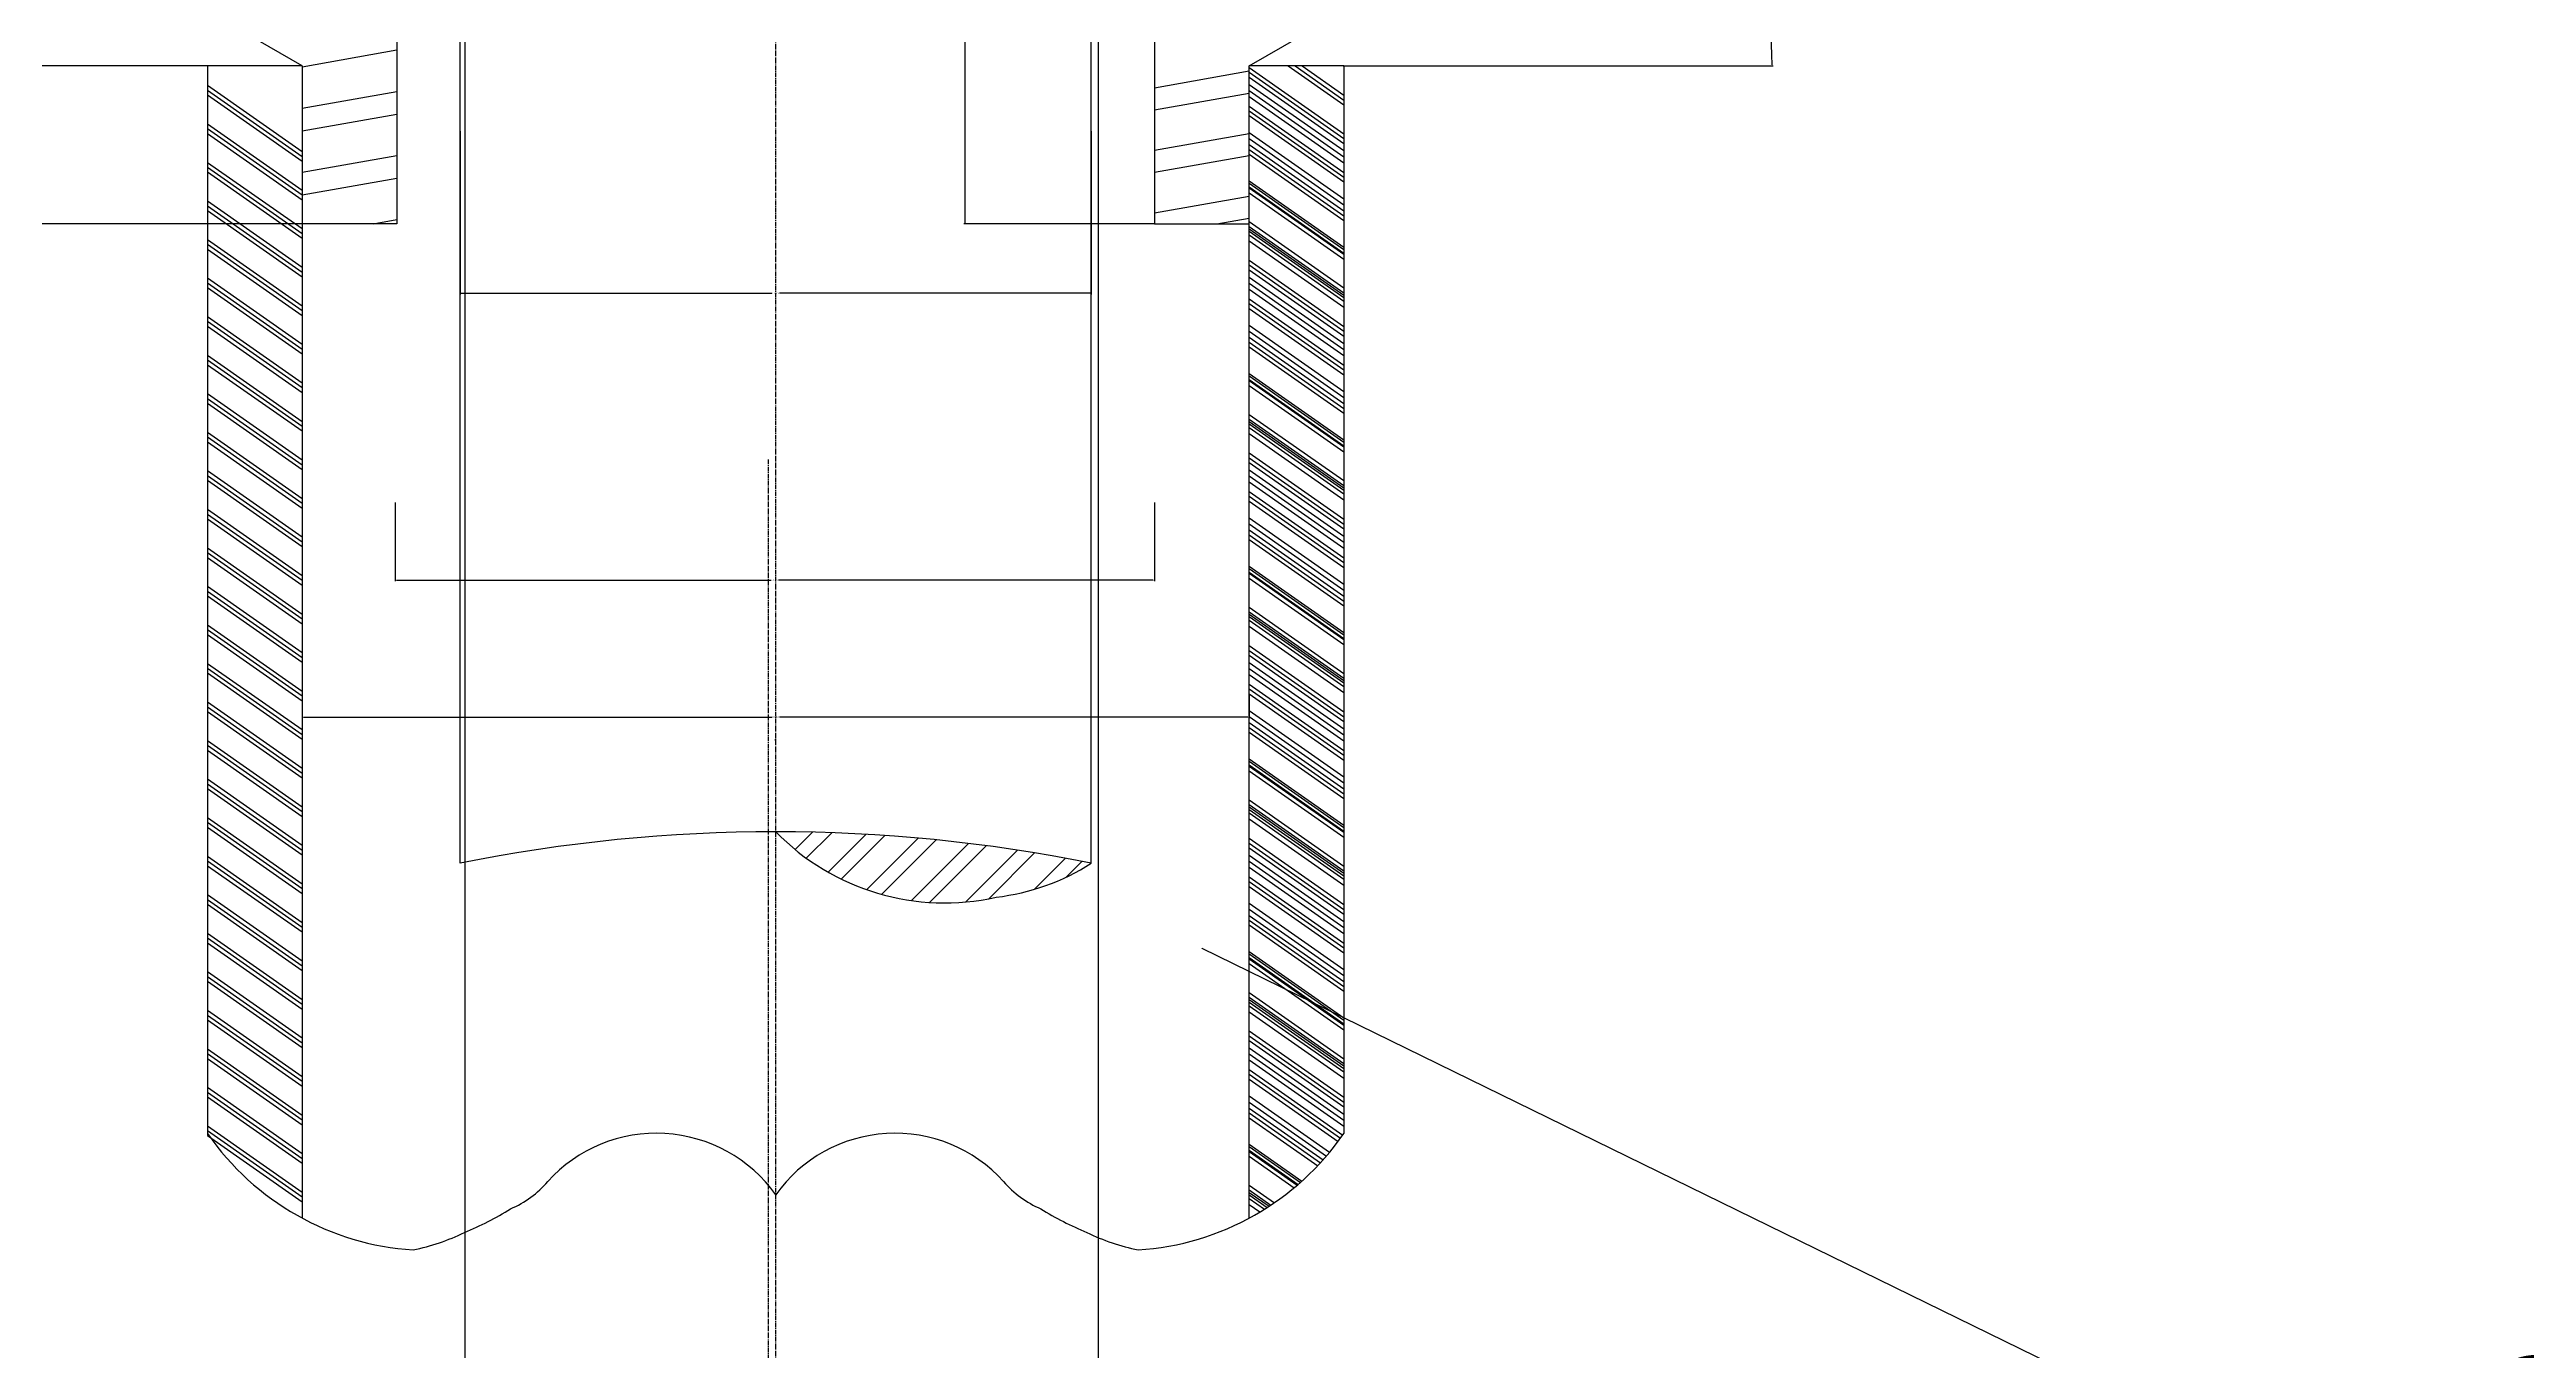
# Model space of a CAD drawing. Header units: millimetres. Extents: x 9612 to 23319, y 1863 to 14354.
# Drawn here: x 22446.5 to 22838.9, y 8542.7 to 8748.7 of the extents above; entities that cross this region are included whole.
import ezdxf

# ---------------------------------------------------------------- set-up
doc = ezdxf.new("R2010")
doc.units = ezdxf.units.MM
doc.header["$MEASUREMENT"] = 0
doc.linetypes.add('CENTER2', pattern=[1.125, 0.75, -0.125, 0.125, -0.125])
doc.styles.get("Standard").update_dxf_attribs({"font": 'arial.ttf'})
doc.dimstyles.get("Standard").update_dxf_attribs({"dimtxt": 0.18, "dimasz": 0.18, "dimexe": 0.18, "dimexo": 0.0625, "dimgap": 0.09, "dimtad": 0, "dimtih": 1, "dimtoh": 1, "dimdec": 4, "dimzin": 0, "dimdsep": 46, "dimtxsty": 'Standard', "dimcen": 0.09, "dimadec": 0, "dimazin": 0, "dimtfac": 1, "dimtdec": 4, "dimtofl": 0, "dimtmove": 0, "dimatfit": 3, "dimfxl": 1, "dimtolj": 1, "dimtzin": 0, "dimarcsym": 0})

# ---------------------------------------------------------------- blocks, each defined once
blk = doc.blocks.new('*D109')
at = {"color": 0, "linetype": 'Continuous', "lineweight": -2, "transparency": 16777216}
for p, q in [((11566.39, 8056.05), (11534.55, 8074.44)), ((11591.38, 8032.93), (11523.42, 8032.93))]:
    blk.add_line(p, q, dxfattribs=at)
for start, end in [(150.1262, 161.9343), (162.1989, 179.8755)]:
    blk.add_arc((11606.44, 8032.93), 82.84, start, end, dxfattribs=at)
at = {"color": 0, "linetype": 'Continuous', "transparency": 16777216}
for points in [[(11534.59, 8074.2), (11534.64, 8074.17), (11534.7, 8074.35)], [(11523.63, 8033.11), (11523.57, 8033.11), (11523.6, 8032.93)]]:
    blk.add_solid(points, dxfattribs=at)
at = {"layer": 'Defpoints', "color": 0, "linetype": 'Continuous', "transparency": 16777216}
for p in [(11566.44, 8056.02), (11524.86, 8047.31), (11591.44, 8032.93), (11606.44, 8032.93), (11606.44, 8032.93)]:
    blk.add_point(p, dxfattribs=at)
at = {"color": 0, "linetype": 'Continuous', "transparency": 16777216, "insert": (11527.63, 8058.43), "char_height": 0.18, "attachment_point": 5}
blk.add_mtext('\\A1;30°', dxfattribs=at)
blk = doc.blocks.new('*D110')
at = {"color": 0, "linetype": 'Continuous', "lineweight": -2, "transparency": 16777216}
for p, q in [((11796.5, 8056.05), (11828.34, 8074.44)), ((11771.51, 8032.93), (11839.47, 8032.93))]:
    blk.add_line(p, q, dxfattribs=at)
for start, end in [(18.0657, 29.8738), (0.1245, 17.8011)]:
    blk.add_arc((11756.44, 8032.93), 82.84, start, end, dxfattribs=at)
at = {"color": 0, "linetype": 'Continuous', "transparency": 16777216}
for points in [[(11828.25, 8074.17), (11828.3, 8074.2), (11828.19, 8074.35)], [(11839.31, 8033.11), (11839.25, 8033.11), (11839.29, 8032.93)]]:
    blk.add_solid(points, dxfattribs=at)
at = {"layer": 'Defpoints', "color": 0, "linetype": 'Continuous', "transparency": 16777216}
for p in [(11796.44, 8056.02), (11838.03, 8047.31), (11756.44, 8032.93), (11756.45, 8032.93), (11771.44, 8032.93)]:
    blk.add_point(p, dxfattribs=at)
at = {"color": 0, "linetype": 'Continuous', "transparency": 16777216, "insert": (11835.26, 8058.43), "char_height": 0.18, "attachment_point": 5}
blk.add_mtext('\\A1;30°', dxfattribs=at)
blk = doc.blocks.new('*D101')
at = {"color": 0, "lineweight": -2, "transparency": 16777216}
for p, q in [((11741.38, 8077.93), (11711.26, 8077.93)), ((11711.44, 8077.75), (11711.44, 8043.11)), ((11711.44, 8008.11), (11711.44, 8042.75)), ((11741.38, 8007.93), (11711.26, 8007.93))]:
    blk.add_line(p, q, dxfattribs=at)
at = {"color": 0, "transparency": 16777216}
for points in [[(11711.41, 8077.75), (11711.47, 8077.75), (11711.44, 8077.93)], [(11711.41, 8008.11), (11711.47, 8008.11), (11711.44, 8007.93)]]:
    blk.add_solid(points, dxfattribs=at)
at = {"layer": 'Defpoints', "color": 0, "transparency": 16777216}
for p in [(11741.44, 8077.93), (11711.44, 8007.93), (11741.44, 8007.93)]:
    blk.add_point(p, dxfattribs=at)
at = {"color": 0, "transparency": 16777216, "insert": (11711.44, 8042.93), "char_height": 0.18, "attachment_point": 5}
blk.add_mtext('\\A1;70.0000', dxfattribs=at)
blk = doc.blocks.new('*D102')
at = {"color": 0, "lineweight": -2, "transparency": 16777216}
for p, q in [((11631.44, 8022.61), (11631.44, 7996.76)), ((11731.44, 8022.61), (11731.44, 7996.76)), ((11631.62, 7996.94), (11680.85, 7996.94)), ((11731.26, 7996.94), (11682.04, 7996.94))]:
    blk.add_line(p, q, dxfattribs=at)
at = {"color": 0, "transparency": 16777216}
for points in [[(11631.62, 7996.97), (11631.62, 7996.91), (11631.44, 7996.94)], [(11731.26, 7996.97), (11731.26, 7996.91), (11731.44, 7996.94)]]:
    blk.add_solid(points, dxfattribs=at)
at = {"layer": 'Defpoints', "color": 0, "transparency": 16777216}
for p in [(11631.44, 8022.67), (11731.44, 8022.67), (11631.44, 7996.94)]:
    blk.add_point(p, dxfattribs=at)
at = {"color": 0, "transparency": 16777216, "insert": (11681.44, 7996.94), "char_height": 0.18, "attachment_point": 5}
blk.add_mtext('\\A1;100.0000', dxfattribs=at)
blk = doc.blocks.new('*D103')
at = {"color": 0, "lineweight": -2, "transparency": 16777216}
for p, q in [((11621.18, 7963.78), (11621.18, 7951.32)), ((11741.44, 7963.78), (11741.44, 7951.32)), ((11621.36, 7951.5), (11680.72, 7951.5)), ((11741.26, 7951.5), (11681.91, 7951.5))]:
    blk.add_line(p, q, dxfattribs=at)
at = {"color": 0, "transparency": 16777216}
for points in [[(11621.36, 7951.53), (11621.36, 7951.47), (11621.18, 7951.5)], [(11741.26, 7951.53), (11741.26, 7951.47), (11741.44, 7951.5)]]:
    blk.add_solid(points, dxfattribs=at)
at = {"layer": 'Defpoints', "color": 0, "transparency": 16777216}
for p in [(11621.18, 7963.84), (11741.44, 7963.84), (11621.18, 7951.5)]:
    blk.add_point(p, dxfattribs=at)
at = {"color": 0, "transparency": 16777216, "insert": (11681.31, 7951.5), "char_height": 0.18, "attachment_point": 5}
blk.add_mtext('\\A1;120.2646', dxfattribs=at)
blk = doc.blocks.new('*D104')
at = {"color": 0, "lineweight": -2, "transparency": 16777216}
for p, q in [((11606.44, 7939.96), (11606.44, 7929.63)), ((11756.44, 7933.44), (11756.44, 7929.63)), ((11606.62, 7929.81), (11680.85, 7929.81)), ((11756.26, 7929.81), (11682.04, 7929.81))]:
    blk.add_line(p, q, dxfattribs=at)
at = {"color": 0, "transparency": 16777216}
for points in [[(11606.62, 7929.84), (11606.62, 7929.78), (11606.44, 7929.81)], [(11756.26, 7929.84), (11756.26, 7929.78), (11756.44, 7929.81)]]:
    blk.add_solid(points, dxfattribs=at)
at = {"layer": 'Defpoints', "color": 0, "transparency": 16777216}
for p in [(11606.44, 7940.02), (11756.44, 7933.5), (11606.44, 7929.81)]:
    blk.add_point(p, dxfattribs=at)
at = {"color": 0, "transparency": 16777216, "insert": (11681.44, 7929.81), "char_height": 0.18, "attachment_point": 5}
blk.add_mtext('\\A1;150.0000', dxfattribs=at)
blk = doc.blocks.new('*D106')
at = {"color": 0, "lineweight": -2, "transparency": 16777216}
for p, q in [((11606.38, 8032.93), (11553.52, 8032.93)), ((11553.7, 8032.75), (11553.7, 8020.61)), ((11553.7, 8008.11), (11553.7, 8020.25)), ((11606.38, 8007.93), (11553.52, 8007.93))]:
    blk.add_line(p, q, dxfattribs=at)
at = {"color": 0, "transparency": 16777216}
for points in [[(11553.67, 8032.75), (11553.73, 8032.75), (11553.7, 8032.93)], [(11553.67, 8008.11), (11553.73, 8008.11), (11553.7, 8007.93)]]:
    blk.add_solid(points, dxfattribs=at)
at = {"layer": 'Defpoints', "color": 0, "transparency": 16777216}
for p in [(11553.7, 8032.93), (11606.44, 8032.93), (11606.44, 8007.93)]:
    blk.add_point(p, dxfattribs=at)
at = {"color": 0, "transparency": 16777216, "insert": (11553.7, 8020.43), "char_height": 0.18, "attachment_point": 5}
blk.add_mtext('\\A1;25.0000', dxfattribs=at)
blk = doc.blocks.new('*D107')
at = {"color": 0, "lineweight": -2, "transparency": 16777216}
for p, q in [((11572.51, 8057.93), (11498.09, 8057.93)), ((11498.27, 8057.75), (11498.27, 8045.61)), ((11498.27, 8033.11), (11498.27, 8045.25)), ((11572.51, 8032.93), (11498.09, 8032.93))]:
    blk.add_line(p, q, dxfattribs=at)
at = {"color": 0, "transparency": 16777216}
for points in [[(11498.24, 8057.75), (11498.3, 8057.75), (11498.27, 8057.93)], [(11498.24, 8033.11), (11498.3, 8033.11), (11498.27, 8032.93)]]:
    blk.add_solid(points, dxfattribs=at)
at = {"layer": 'Defpoints', "color": 0, "transparency": 16777216}
for p in [(11498.27, 8057.93), (11572.57, 8057.93), (11572.57, 8032.93)]:
    blk.add_point(p, dxfattribs=at)
at = {"color": 0, "transparency": 16777216, "insert": (11498.27, 8045.43), "char_height": 0.18, "attachment_point": 5}
blk.add_mtext('\\A1;25.0000', dxfattribs=at)
blk = doc.blocks.new('*D108')
at = {"color": 0, "lineweight": -2, "transparency": 16777216}
for p, q in [((11681.44, 7926.12), (11681.44, 7926.3)), ((11681.35, 7926.21), (11681.53, 7926.21)), ((11936.98, 7801.2), (11748.98, 7893.17)), ((11937.16, 7801.2), (11936.98, 7801.2))]:
    blk.add_line(p, q, dxfattribs=at)
at = {"color": 0, "transparency": 16777216}
blk.add_solid([(11748.99, 7893.2), (11748.96, 7893.14), (11748.81, 7893.25)], dxfattribs=at)
at = {"layer": 'Defpoints', "color": 0, "transparency": 16777216}
for p in [(11614.07, 7959.17), (11748.81, 7893.25)]:
    blk.add_point(p, dxfattribs=at)
at = {"color": 0, "transparency": 16777216, "insert": (12022.26, 7801.2), "char_height": 0.18, "attachment_point": 5}
blk.add_mtext('\\A1;{\\H111.11111x;Stock Tube\\PID ∅150.0000}', dxfattribs=at)
blk = doc.blocks.new('ijkkkkkkkkk')
h = blk.add_hatch()
h.set_pattern_fill('STEEL', color=256, scale=60, angle=180)
h.set_pattern_definition([(225, (16446.093, 4174.0374), (4.4194174, -4.4194174), []), (225, (16446.093, 4170.9124), (4.4194174, -4.4194174), [])])
edge = h.paths.add_edge_path()
edge.add_ellipse((1232.83948, -13.5428), major_axis=(-26.40408, 26.40408), ratio=1, start_angle=89.2665083, end_angle=147.694605, ccw=False)
edge.add_ellipse((1206.09956, -292.10671), major_axis=(178.54446, 178.54446), ratio=1, start_angle=393.5788137, end_angle=405, ccw=False)
edge.add_ellipse((1236.8777, -14.46913), major_axis=(25.27601, 25.27601), ratio=1, start_angle=231.6954173, end_angle=257.5298792, ccw=False)
for p, q in [((1156.88182, -1041.89229), (1156.88182, 739.71136)), ((1257.22988, -1041.89229), (1257.22988, 739.71136))]:
    blk.add_line(p, q)
at = {"linetype": 'CENTER2'}
for p, q in [((1206.09956, -299.23521), (1206.09956, 389.7602)), ((1204.88887, 19.33629), (1204.88887, -612.61448))]:
    blk.add_line(p, q, dxfattribs=at)
at = {"linetype": 'Continuous'}
for p, q in [((1156.09956, -44.60671), (1156.09956, 385.22296)), ((1256.09956, -44.60671), (1256.09956, 385.22296)), ((1146.09956, 126.67291), (1146.09956, 56.67291)), ((1266.09956, 126.67291), (1266.09956, 56.67291)), ((1131.09956, 81.67291), (1091.09956, 104.76533)), ((1281.09956, 81.67291), (1321.09956, 104.76533)), ((1131.09956, 81.56428), (1146.09956, 84.20919)), ((1131.09956, 81.56428), (1146.09956, 84.20919)), ((1116.09956, 81.67291), (1116.09956, -87.7104)), ((1131.09445, 81.67291), (1116.09956, 81.67291)), ((1116.09956, 78.62014), (1131.09956, 68.11703)), ((1131.09956, 81.67291), (1131.09445, 81.67291)), ((1131.09956, 81.67291), (1131.09956, -100.80668)), ((1266.09956, 78.23436), (1281.09956, 80.87927)), ((1281.09956, -100.80668), (1281.09956, 81.67291)), ((1296.09956, 81.67291), (1281.09956, 81.67291)), ((1281.09956, 81.43578), (1296.09956, 70.93267)), ((1281.09956, 80.6728), (1296.09956, 70.16968)), ((1281.09956, 79.90981), (1296.09956, 69.4067)), ((1281.09956, 78.76534), (1296.09956, 68.26222)), ((1287.29882, 81.67291), (1296.09956, 75.51057)), ((1288.38848, 81.67291), (1296.09956, 76.27356)), ((1289.47813, 81.67291), (1296.09956, 77.03654)), ((1296.01606, 81.67291), (1296.09956, 81.61444)), ((1296.09956, 81.67291), (1296.09956, -87.40516)), ((1116.09956, 77.85716), (1131.09956, 67.35404)), ((1116.09956, 77.09417), (1131.09956, 66.59106)), ((1131.09956, 75.00009), (1146.09956, 77.645)), ((1131.09956, 75.00009), (1146.09956, 77.645)), ((1266.09956, 74.73404), (1281.09956, 77.37894)), ((1281.09956, 77.81161), (1296.09956, 67.30849)), ((1281.09956, 76.85788), (1296.09956, 66.35476)), ((1281.09956, 75.33191), (1296.09956, 64.82879)), ((1281.09956, 74.56892), (1296.09956, 64.06581)), ((1116.09956, 72.51627), (1131.09956, 62.01315)), ((1116.09956, 71.75328), (1131.09956, 61.25017)), ((1116.09956, 70.9903), (1131.09956, 60.48719)), ((1131.09956, 71.41002), (1146.09956, 74.05492)), ((1131.09956, 71.41002), (1146.09956, 74.05492)), ((1266.09956, 68.33395), (1281.09956, 70.97886)), ((1281.09956, 73.80594), (1296.09956, 63.30283)), ((1281.09956, 71.13549), (1296.09956, 60.63238)), ((1131.09956, 64.84582), (1146.09956, 67.49073)), ((1131.09956, 64.84582), (1146.09956, 67.49073)), ((1266.09956, 64.83363), (1281.09956, 67.47853)), ((1281.09956, 70.18176), (1296.09956, 59.67865)), ((1281.09956, 69.22803), (1296.09956, 58.72492)), ((1281.09956, 69.22803), (1296.09956, 58.72492)), ((1281.09956, 68.46505), (1296.09956, 57.96194)), ((1281.09956, 67.70207), (1296.09956, 57.19895)), ((1116.09956, 66.41239), (1131.09956, 55.90928)), ((1116.09956, 65.64941), (1131.09956, 55.1463)), ((1116.09956, 64.88643), (1131.09956, 54.38331)), ((1131.09956, 61.25575), (1146.09956, 63.90065)), ((1131.09956, 61.25575), (1146.09956, 63.90065)), ((1281.09956, 63.50565), (1296.09956, 53.00254)), ((1281.09956, 63.12416), (1296.09956, 52.62105)), ((1116.09956, 60.30852), (1131.09956, 49.80541)), ((1116.09956, 59.54554), (1131.09956, 49.04242)), ((1266.09956, 58.43354), (1281.09956, 61.07845)), ((1281.09956, 62.55192), (1296.09956, 52.04881)), ((1281.09956, 62.36118), (1296.09956, 51.85806)), ((1281.09956, 61.59819), (1296.09956, 51.09508)), ((1281.09956, 61.59819), (1296.09956, 51.09508)), ((1116.09956, 58.78255), (1131.09956, 48.27944)), ((1146.09956, 56.67291), (1131.09956, 56.67291)), ((1142.33637, 56.67291), (1146.09956, 57.33646)), ((1266.09956, 56.67291), (1281.09956, 56.67291)), ((1275.96584, 56.67291), (1281.09956, 57.57812)), ((1281.09956, 57.02029), (1296.09956, 46.51717)), ((1281.09956, 56.2573), (1296.09956, 45.75419)), ((1281.09956, 55.87581), (1296.09956, 45.3727)), ((1281.09956, 55.49432), (1296.09956, 44.99121)), ((1116.09956, 54.20465), (1131.09956, 43.70154)), ((1116.09956, 53.44166), (1131.09956, 42.93855)), ((1116.09956, 52.67868), (1131.09956, 42.17557)), ((1281.09956, 54.92208), (1296.09956, 44.41897)), ((1281.09956, 53.96835), (1296.09956, 43.46524)), ((1116.09956, 48.10078), (1131.09956, 37.59766)), ((1116.09956, 47.33779), (1131.09956, 36.83468)), ((1281.09956, 50.91642), (1296.09956, 40.4133)), ((1281.09956, 50.15343), (1296.09956, 39.65032)), ((1281.09956, 49.39045), (1296.09956, 38.88733)), ((1281.09956, 48.24597), (1296.09956, 37.74286)), ((1281.09956, 47.29224), (1296.09956, 36.78913)), ((1116.09956, 46.57481), (1131.09956, 36.07169)), ((1281.09956, 46.33851), (1296.09956, 35.8354)), ((1281.09956, 44.81254), (1296.09956, 34.30943)), ((1281.09956, 44.04956), (1296.09956, 33.54644)), ((1281.09956, 43.28657), (1296.09956, 32.78346)), ((1116.09956, 41.9969), (1131.09956, 31.49379)), ((1116.09956, 41.23392), (1131.09956, 30.73081)), ((1116.09956, 40.47093), (1131.09956, 29.96782)), ((1281.09956, 40.61613), (1296.09956, 30.11302)), ((1281.09956, 39.6624), (1296.09956, 29.15929)), ((1116.09956, 35.89303), (1131.09956, 25.38992)), ((1281.09956, 38.70867), (1296.09956, 28.20556)), ((1281.09956, 38.70867), (1296.09956, 28.20556)), ((1281.09956, 37.94569), (1296.09956, 27.44257)), ((1281.09956, 37.1827), (1296.09956, 26.67959)), ((1116.09956, 35.13005), (1131.09956, 24.62693)), ((1116.09956, 34.36706), (1131.09956, 23.86395)), ((1281.09956, 32.98629), (1296.09956, 22.48318)), ((1281.09956, 32.6048), (1296.09956, 22.10168)), ((1281.09956, 32.03256), (1296.09956, 21.52945)), ((1281.09956, 31.84181), (1296.09956, 21.3387)), ((1116.09956, 29.78916), (1131.09956, 19.28604)), ((1116.09956, 29.02617), (1131.09956, 18.52306)), ((1116.09956, 28.26319), (1131.09956, 17.76008)), ((1281.09956, 31.07883), (1296.09956, 20.57571)), ((1281.09956, 31.07883), (1296.09956, 20.57571)), ((1116.09956, 23.68528), (1131.09956, 13.18217)), ((1281.09956, 26.50092), (1296.09956, 15.99781)), ((1281.09956, 25.73794), (1296.09956, 15.23483)), ((1281.09956, 25.35645), (1296.09956, 14.85333)), ((1281.09956, 24.97496), (1296.09956, 14.47184)), ((1281.09956, 24.40272), (1296.09956, 13.8996)), ((1116.09956, 22.9223), (1131.09956, 12.41919)), ((1116.09956, 22.15932), (1131.09956, 11.6562)), ((1281.09956, 23.44899), (1296.09956, 12.94587)), ((1281.09956, 20.39705), (1296.09956, 9.89394)), ((1281.09956, 19.63407), (1296.09956, 9.13095)), ((1116.09956, 17.58141), (1131.09956, 7.0783)), ((1116.09956, 16.81843), (1131.09956, 6.31531)), ((1116.09956, 16.05544), (1131.09956, 5.55233)), ((1281.09956, 18.87108), (1296.09956, 8.36797)), ((1281.09956, 17.72661), (1296.09956, 7.22349)), ((1281.09956, 16.77288), (1296.09956, 6.26976)), ((1281.09956, 15.81915), (1296.09956, 5.31603)), ((1281.09956, 14.29318), (1296.09956, 3.79006)), ((1281.09956, 13.53019), (1296.09956, 3.02708)), ((1281.09956, 12.76721), (1296.09956, 2.2641)), ((1116.09956, 11.47754), (1131.09956, 0.97443)), ((1116.09956, 10.71455), (1131.09956, 0.21144)), ((1116.09956, 9.95157), (1131.09956, -0.55154)), ((1281.09956, 10.09676), (1296.09956, -0.40635)), ((1281.09956, 9.14303), (1296.09956, -1.36008)), ((1281.09956, 8.1893), (1296.09956, -2.31381)), ((1281.09956, 8.1893), (1296.09956, -2.31381)), ((1116.09956, 5.37367), (1131.09956, -5.12945)), ((1116.09956, 4.61068), (1131.09956, -5.89243)), ((1281.09956, 7.42632), (1296.09956, -3.07679)), ((1281.09956, 6.66334), (1296.09956, -3.83978)), ((1116.09956, 3.8477), (1131.09956, -6.65542)), ((1281.09956, 2.46692), (1296.09956, -8.03619)), ((1281.09956, 2.08543), (1296.09956, -8.41768)), ((1281.09956, 1.51319), (1296.09956, -8.98992)), ((1281.09956, 1.32245), (1296.09956, -9.18067)), ((1281.09956, 0.55946), (1296.09956, -9.94365)), ((1281.09956, 0.55946), (1296.09956, -9.94365)), ((1116.09956, -0.73021), (1131.09956, -11.23332)), ((1116.09956, -1.49319), (1131.09956, -11.9963)), ((1116.09956, -2.25618), (1131.09956, -12.75929)), ((1116.09956, -6.83408), (1131.09956, -17.33719)), ((1116.09956, -7.59706), (1131.09956, -18.10018)), ((1281.09956, -4.01844), (1296.09956, -14.52155)), ((1281.09956, -4.78143), (1296.09956, -15.28454)), ((1281.09956, -5.16292), (1296.09956, -15.66603)), ((1281.09956, -5.54441), (1296.09956, -16.04752)), ((1281.09956, -6.11665), (1296.09956, -16.61976)), ((1281.09956, -7.07038), (1296.09956, -17.57349)), ((1116.09956, -8.36005), (1131.09956, -18.86316)), ((1281.09956, -10.12231), (1296.09956, -20.62543)), ((1281.09956, -10.8853), (1296.09956, -21.38841)), ((1281.09956, -11.64828), (1296.09956, -22.1514)), ((1116.09956, -12.93795), (1131.09956, -23.44107)), ((1116.09956, -13.70094), (1131.09956, -24.20405)), ((1116.09956, -14.46392), (1131.09956, -24.96703)), ((1281.09956, -12.79276), (1296.09956, -23.29587)), ((1281.09956, -13.74649), (1296.09956, -24.2496)), ((1281.09956, -14.70022), (1296.09956, -25.20333)), ((1116.09956, -19.04183), (1131.09956, -29.54494)), ((1281.09956, -16.22619), (1296.09956, -26.7293)), ((1281.09956, -16.98917), (1296.09956, -27.49228)), ((1281.09956, -17.75216), (1296.09956, -28.25527)), ((1116.09956, -19.80481), (1131.09956, -30.30792)), ((1116.09956, -20.56779), (1131.09956, -31.07091)), ((1281.09956, -20.4226), (1296.09956, -30.92571)), ((1281.09956, -21.37633), (1296.09956, -31.87944)), ((1281.09956, -22.33006), (1296.09956, -32.83317)), ((1281.09956, -22.33006), (1296.09956, -32.83317)), ((1281.09956, -23.09304), (1296.09956, -33.59616)), ((1116.09956, -25.1457), (1131.09956, -35.64881)), ((1116.09956, -25.90868), (1131.09956, -36.4118)), ((1116.09956, -26.67167), (1131.09956, -37.17478)), ((1281.09956, -23.85603), (1296.09956, -34.35914)), ((1116.09956, -31.24957), (1131.09956, -41.75269)), ((1281.09956, -28.05244), (1296.09956, -38.55555)), ((1281.09956, -28.43393), (1296.09956, -38.93705)), ((1281.09956, -29.00617), (1296.09956, -39.50928)), ((1281.09956, -29.19692), (1296.09956, -39.70003)), ((1281.09956, -29.9599), (1296.09956, -40.46301)), ((1281.09956, -29.9599), (1296.09956, -40.46301)), ((1116.09956, -32.01256), (1131.09956, -42.51567)), ((1116.09956, -32.77554), (1131.09956, -43.27865)), ((1281.09956, -34.53781), (1296.09956, -45.04092)), ((1281.09956, -35.30079), (1296.09956, -45.8039)), ((1116.09956, -37.35345), (1131.09956, -47.85656)), ((1116.09956, -38.11643), (1131.09956, -48.61954)), ((1116.09956, -38.87941), (1131.09956, -49.38253)), ((1281.09956, -35.68228), (1296.09956, -46.1854)), ((1281.09956, -36.06377), (1296.09956, -46.56689)), ((1281.09956, -36.63601), (1296.09956, -47.13913)), ((1281.09956, -37.58974), (1296.09956, -48.09286)), ((1281.09956, -40.64168), (1296.09956, -51.14479)), ((1281.09956, -41.40466), (1296.09956, -51.90778)), ((1281.09956, -42.16765), (1296.09956, -52.67076)), ((1116.09956, -43.45732), (1131.09956, -53.96043)), ((1116.09956, -44.2203), (1131.09956, -54.72342)), ((1116.09956, -44.98329), (1131.09956, -55.4864)), ((1281.09956, -43.31212), (1296.09956, -53.81524)), ((1281.09956, -44.26585), (1296.09956, -54.76897)), ((1281.09956, -45.21958), (1296.09956, -55.7227)), ((1281.09956, -46.74555), (1296.09956, -57.24867)), ((1116.09956, -49.56119), (1131.09956, -60.0643)), ((1116.09956, -50.32418), (1131.09956, -60.82729)), ((1281.09956, -47.50854), (1296.09956, -58.01165)), ((1281.09956, -48.27152), (1296.09956, -58.77463)), ((1281.09956, -50.94196), (1296.09956, -61.44508)), ((1116.09956, -51.08716), (1131.09956, -61.59027)), ((1281.09956, -51.89569), (1296.09956, -62.39881)), ((1281.09956, -52.84942), (1296.09956, -63.35254)), ((1281.09956, -52.84942), (1296.09956, -63.35254)), ((1281.09956, -53.61241), (1296.09956, -64.11552)), ((1281.09956, -54.37539), (1296.09956, -64.87851)), ((1116.09956, -55.66506), (1131.09956, -66.16818)), ((1116.09956, -56.42805), (1131.09956, -66.93116)), ((1116.09956, -57.19103), (1131.09956, -67.69415)), ((1281.09956, -58.57181), (1296.09956, -69.07492)), ((1116.09956, -61.76894), (1131.09956, -72.27205)), ((1116.09956, -62.53192), (1131.09956, -73.03503)), ((1281.09956, -58.9533), (1296.09956, -69.45641)), ((1281.09956, -59.52554), (1296.09956, -70.02865)), ((1281.09956, -59.71628), (1296.09956, -70.2194)), ((1281.09956, -60.47927), (1296.09956, -70.98238)), ((1281.09956, -60.47927), (1296.09956, -70.98238)), ((1116.09956, -63.29491), (1131.09956, -73.79802)), ((1281.09956, -65.05717), (1296.09956, -75.56028)), ((1281.09956, -65.82016), (1296.09956, -76.32327)), ((1281.09956, -66.20165), (1296.09956, -76.70476)), ((1281.09956, -66.58314), (1296.09956, -77.08625)), ((1116.09956, -67.87281), (1131.09956, -78.37592)), ((1116.09956, -68.63579), (1131.09956, -79.13891)), ((1116.09956, -69.39878), (1131.09956, -79.90189)), ((1281.09956, -67.15538), (1296.09956, -77.65849)), ((1281.09956, -68.10911), (1296.09956, -78.61222)), ((1116.09956, -73.97668), (1131.09956, -84.4798)), ((1281.09956, -71.16104), (1296.09956, -81.66416)), ((1281.09956, -71.92403), (1296.09956, -82.42714)), ((1281.09956, -72.68701), (1296.09956, -83.19013)), ((1281.09956, -73.83149), (1296.09956, -84.3346)), ((1116.09956, -74.73967), (1131.09956, -85.24278)), ((1116.09956, -75.50265), (1131.09956, -86.00576)), ((1281.09956, -74.78522), (1296.09956, -85.28833)), ((1281.09956, -75.73895), (1296.09956, -86.24206)), ((1281.09956, -77.26492), (1295.92954, -87.64898)), ((1281.09956, -78.0279), (1295.56657, -88.15782)), ((1116.09956, -80.08056), (1131.09956, -90.58367)), ((1116.09956, -80.84354), (1131.09956, -91.34665)), ((1116.09956, -81.60652), (1131.09956, -92.10964)), ((1281.09956, -78.79089), (1295.19616, -88.66143)), ((1281.09956, -81.46133), (1293.84089, -90.38291)), ((1116.09956, -86.18443), (1131.09956, -96.68754)), ((1281.09956, -82.41506), (1293.3346, -90.98213)), ((1281.09956, -83.36879), (1292.81649, -91.57308)), ((1281.09956, -83.36879), (1292.81649, -91.57308)), ((1281.09956, -84.13177), (1292.39346, -92.03985)), ((1281.09956, -84.89476), (1291.96278, -92.50127)), ((1116.09956, -86.94741), (1131.09956, -97.45053)), ((1116.09956, -87.7104), (1131.09956, -98.21351)), ((1281.09956, -89.09117), (1289.45497, -94.94169)), ((1281.09956, -89.47266), (1289.21508, -95.15522)), ((1281.09956, -90.0449), (1288.85145, -95.47284)), ((1281.09956, -90.23565), (1288.72923, -95.578)), ((1281.09956, -90.99863), (1288.23518, -95.99505)), ((1281.09956, -90.99863), (1288.23518, -95.99505)), ((1281.09956, -95.57654), (1285.09274, -98.37259)), ((1281.09956, -96.33952), (1284.53811, -98.74722)), ((1281.09956, -96.72101), (1284.25734, -98.93212)), ((1281.09956, -97.1025), (1283.97425, -99.11539)), ((1281.09956, -97.67474), (1283.5452, -99.3872)), ((1281.09956, -98.62847), (1282.81814, -99.83184))]:
    blk.add_line(p, q, dxfattribs=at)
for centre, major_axis, start_param, end_param in [((1206.09956, -292.10671), (178.54446, 178.54446), 0.586060858, 0.984735468), ((1232.83948, -13.5428), (26.40408, 26.40408), 3.128790808, 4.148553471), ((1236.8777, -14.46913), (25.27601, 25.27601), 4.043847894, 4.494744314)]:
    blk.add_ellipse(centre, major_axis=major_axis, ratio=1, start_param=start_param, end_param=end_param)
for centre, major_axis, start_param, end_param in [((1151.44073, -62.94397), (-30.39201, 30.39201), 1.39083233, 2.291629867), ((1187.20613, -110.5467), (16.39527, 16.39527), 6.11611432, 7.904628723), ((1224.99299, -110.5467), (-16.39527, 16.39527), 4.661741891, 6.450256294), ((1260.75838, -62.94397), (-30.39201, 30.39201), 2.420759113, 3.321556651), ((1157.82822, -84.60188), (-11.32188, 11.32188), 2.758980114, 3.219974964), ((1254.37089, -84.60188), (-11.32188, 11.32188), 1.492414017, 1.953408866), ((1138.37816, -58.16301), (-34.32736, 34.32736), 2.745406425, 2.914717766), ((1273.82095, -58.16301), (34.32736, 34.32736), 3.368467541, 3.537778882), ((1141.73812, -72.02341), (-24.40548, 24.40548), 2.55833856, 2.80776238), ((1270.46099, -72.02341), (24.40548, 24.40548), 3.475422928, 3.724846747)]:
    blk.add_ellipse(centre, major_axis=major_axis, ratio=1, start_param=start_param, end_param=end_param, dxfattribs=at)
for base, p1, p2, angle, picture, middle in [((1236.09158, 56.67291), (1266.09956, 126.67291), (1266.09956, 56.67291), 270, '*D101', (1236.09158, 91.67291)), ((1022.9258, 106.67291), (1097.22545, 81.67291), (1097.22545, 106.67291), 270, '*D107', (1022.9258, 94.17291)), ((1078.35135, 81.67291), (1131.09956, 56.67291), (1131.09956, 81.67291), 270, '*D106', (1078.35135, 69.17291)), ((1156.09956, 45.68271), (1256.09956, 71.41782), (1156.09956, 71.41782), 180, '*D102', (1206.09956, 45.68271)), ((1145.83492, 0.24912), (1266.09956, 12.58854), (1145.83492, 12.58854), 180, '*D103', (1205.96724, 0.24912))]:
    dim = blk.add_linear_dim(base=base, p1=p1, p2=p2, angle=angle, dimstyle='Standard')
    dim.commit()
    dim.dimension.update_dxf_attribs({"geometry": picture, "text_midpoint": middle, "insert": (-10475.34511, -7951.25402)})
for base, line1, line2, picture, middle in [((1049.51742, 96.05721), ((1131.09445, 81.67291), (1116.09956, 81.67291)), ((1131.09956, 81.67291), (1091.09956, 104.76533)), '*D109', (1052.28379, 107.18034)), ((1362.68169, 96.05721), ((1281.10466, 81.67291), (1296.09956, 81.67291)), ((1281.09956, 81.67291), (1321.09956, 104.76533)), '*D110', (1359.91532, 107.18034))]:
    dim = blk.add_angular_dim_2l(base=base, line1=line1, line2=line2, dimstyle='Standard', dxfattribs=at)
    dim.commit()
    dim.dimension.update_dxf_attribs({"geometry": picture, "text_midpoint": middle, "dimtype": 130, "insert": (-10475.34511, -7951.25402)})
dim = blk.add_diameter_dim_2p(p1=(1138.72942, 7.91304), p2=(1273.46969, -58.00403), text='{\\H111.11111x;Stock Tube\\PID <>}', dimstyle='Standard')
dim.commit()
dim.dimension.update_dxf_attribs({"geometry": '*D108', "text_midpoint": (1546.9173, -150.05682), "dimtype": 131, "insert": (-10475.34511, -7951.25402)})
dim = blk.add_linear_dim(base=(1131.09956, -21.44478), p1=(1281.09956, -17.75216), p2=(1131.09956, -11.23332), angle=180, dimstyle='Standard')
dim.commit()
dim.dimension.update_dxf_attribs({"geometry": '*D104', "text_midpoint": (1206.09956, -21.44478), "dimtype": 128, "insert": (-10475.34511, -7951.25402)})
blk = doc.blocks.new('ertyu')
blk.add_blockref('ijkkkkkkkkk', (1062.05, 1954.63))

msp = doc.modelspace()

# ---------------------------------------------------------------- block references
msp.add_blockref('ertyu', (20293.37592, 6709.80574))

doc.saveas('drawing.dxf')
